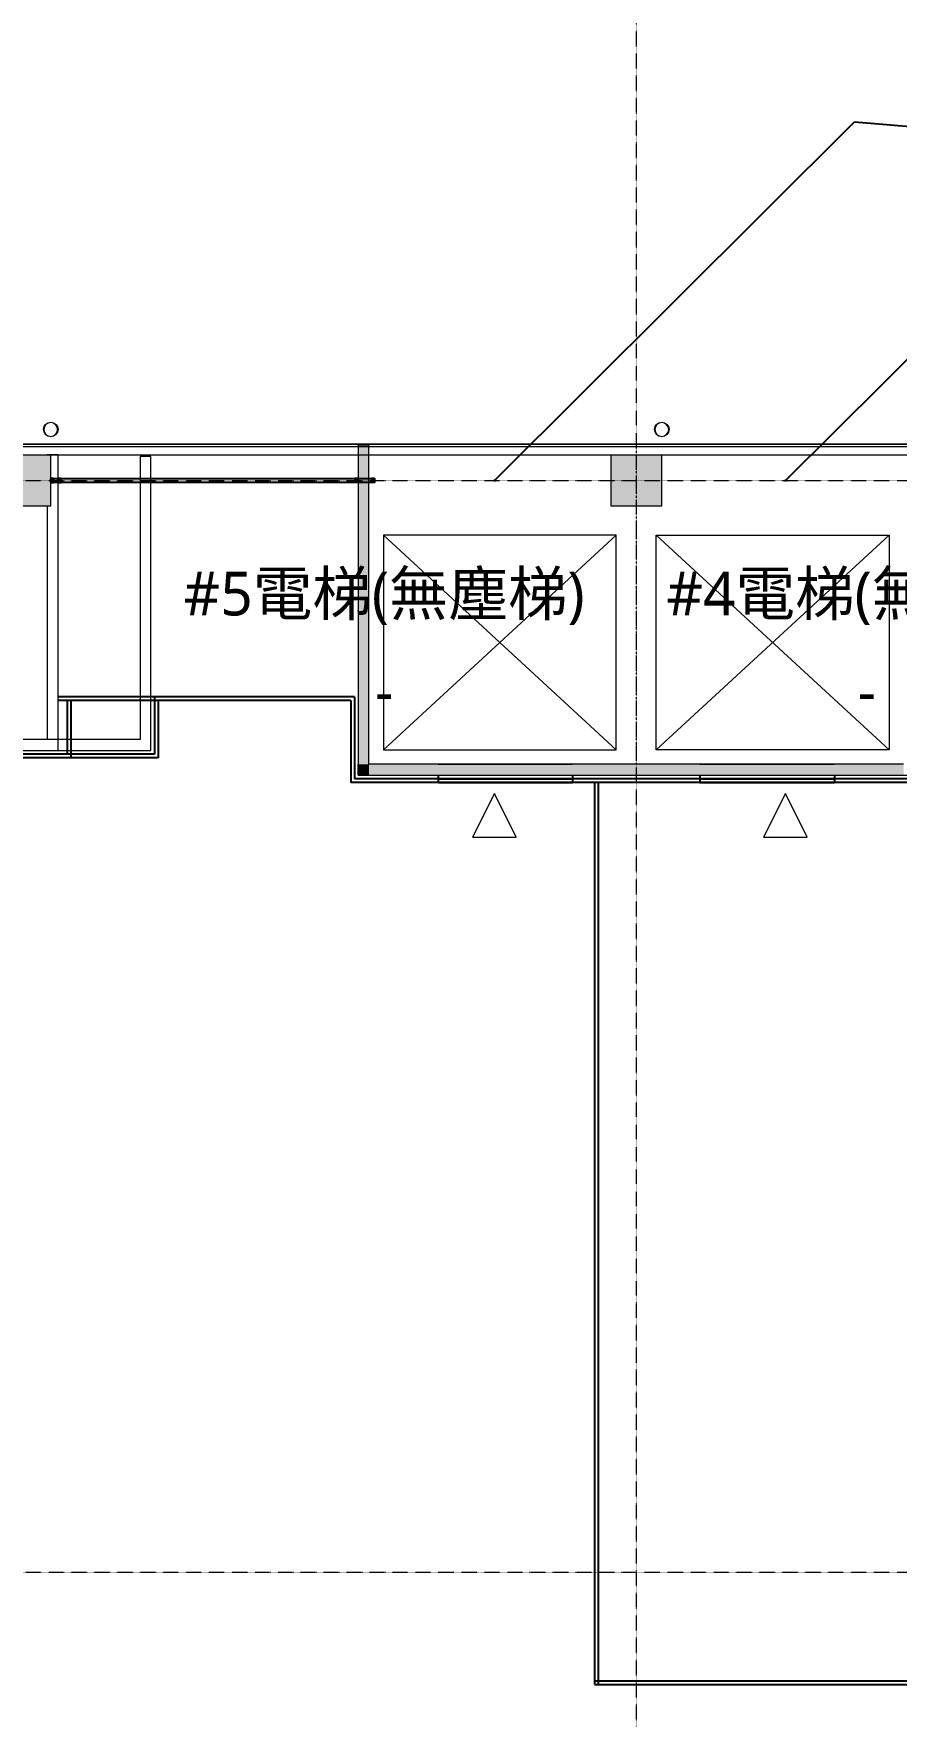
# Model space of a CAD drawing. Extents: x -32000 to 290600, y -29000 to 131250.
# Drawn here: x 184915 to 196775, y 73016 to 96139 of the extents above; entities that cross this region are included whole.
import ezdxf
from ezdxf.enums import TextEntityAlignment as Align

# ---------------------------------------------------------------- set-up
doc = ezdxf.new("R2010")
doc.units = 0
doc.header["$LTSCALE"] = 10
for name, pattern in [('H12PL3$0$JJP_三點線', [0.9, 0.3, -0.15, 0, -0.15, 0, -0.15, 0, -0.15]), ('H12PL3$0$TAI_虛線', [5.644, 2.822, -2.822]), ('XFDP30$0$HIDDEN2', [0.1875, 0.125, -0.0625]), ('XFM7P30ICA$0$H12PL3$0$JJP_三點線', [0.9, 0.3, -0.15, 0, -0.15, 0, -0.15, 0, -0.15]), ('XFM7P30ICA$0$H12PL3$0$TAI_虛線', [5.644, 2.822, -2.822]), ('XFM7P30ICA$0$XFDP30$0$HIDDEN2', [0.1875, 0.125, -0.0625])]:
    doc.linetypes.add(name, pattern=pattern)
for name, color, linetype in [('H12PL3$0$A-OBJE-2D', 252, 'Continuous'), ('H12PL3$0$A-OBJE-MEP', 252, 'Continuous'), ('H12PL3$0$A-WALL-EX', 252, 'Continuous'), ('H12PL3$0$A-WALL-IN', 252, 'Continuous'), ('H12PL3$0$A-ZONE', 252, 'Continuous'), ('H12PL3$0$S-COL', 252, 'Continuous'), ('H12PL3$0$S-GRID', 252, 'Continuous'), ('H12PL3$0$S-SLAB-SHOW', 252, 'Continuous'), ('XFDP30$0$A-Partition-Col (50K)', 1, 'Continuous'), ('XFDP30$0$A-W-P1S (50K)', 2, 'Continuous'), ('XFDP30$0$A-W-P1S (50K_Temporary)', 2, 'XFDP30$0$HIDDEN2'), ('XFDP30$0$A-W-R1 (Rockwool) (50K)', 2, 'Continuous'), ('XFM7P30ICA$0$H12PL3$0$A-OBJE-2D', 252, 'Continuous'), ('XFM7P30ICA$0$H12PL3$0$A-OBJE-MEP', 252, 'Continuous'), ('XFM7P30ICA$0$H12PL3$0$A-TEXT-修改說明', 252, 'Continuous'), ('XFM7P30ICA$0$H12PL3$0$A-WALL-EX', 252, 'Continuous'), ('XFM7P30ICA$0$H12PL3$0$A-WALL-IN', 252, 'Continuous'), ('XFM7P30ICA$0$H12PL3$0$Hattch', 252, 'Continuous'), ('XFM7P30ICA$0$H12PL3$0$S-COL', 252, 'Continuous'), ('XFM7P30ICA$0$H12PL3$0$S-GRID', 252, 'Continuous'), ('XFM7P30ICA$0$H12PL3$0$S-SLAB-SHOW', 252, 'Continuous'), ('XFM7P30ICA$0$XFDP30$0$A-Partition-Col (50K)', 1, 'Continuous'), ('XFM7P30ICA$0$XFDP30$0$A-W-P1S (50K)', 2, 'Continuous'), ('XFM7P30ICA$0$XFDP30$0$A-W-P1S (50K_Temporary)', 2, 'XFM7P30ICA$0$XFDP30$0$HIDDEN2'), ('XFM7P30ICA$0$XFDP30$0$A-W-R1 (Rockwool) (50K)', 2, 'Continuous')]:
    doc.layers.add(name, color=color, linetype=linetype)
doc.styles.add('H12PL3$0$Standard', font='', dxfattribs={"width": 0.8})
doc.styles.add('XFM7P30ICA$0$H12PL3$0$dim-txt', font='isocp.shx', dxfattribs={"width": 0.7, "bigfont": 'chineset.shx'})
doc.styles.get('H12PL3$0$Standard').set_extended_font_data('Microsoft JhengHei')
doc.dimstyles.new('XFM7P30ICA$0$H12PL3$0$ARCH-dim-200MM', dxfattribs={"dimscale": 200, "dimtxt": 0.3, "dimasz": 0.1, "dimexe": 0.1, "dimexo": 0.1, "dimgap": 0.05, "dimtad": 1, "dimdec": 0, "dimlfac": 10, "dimrnd": 0.5, "dimdsep": 46, "dimtxsty": 'XFM7P30ICA$0$H12PL3$0$dim-txt', "dimblk": 'XFM7P30ICA$0$H12PL3$0$_Dot', "dimcen": 2, "dimclrd": 256, "dimclre": 256, "dimclrt": 256, "dimadec": 0, "dimazin": 0, "dimtfac": 1, "dimtix": 1, "dimtmove": 2, "dimatfit": 3, "dimldrblk": 'XFM7P30ICA$0$H12PL3$0$_OBLIQUE', "dimfxl": 1, "dimtvp": 1, "dimtolj": 1, "dimarcsym": 0})

# ---------------------------------------------------------------- blocks, each defined once
blk = doc.blocks.new('XFDP30$0$TP1-50-Partition_Col-side')
blk.add_lwpolyline([(-2.5, -4), (-2.5, -3.9), (-2.6, -3.9), (-2.5, -3), (-2.5, -0.3), (-2.4, -0.2), (-0.7, -0.2), (-0.5, -0.2), (-0.1, -0.2), (0, -0.2), (0, -0.2), (0.5, -0.2), (0.6, -0.2), (2.4, -0.2), (2.5, -0.3), (2.5, -3), (2.6, -3.9), (2.5, -3.9), (2.5, -4), (2.7, -4), (2.7, 0), (-2.7, 0), (-2.7, -4)], close=True)
for points in [[(-1.6, -2.1), (-2.3, -2.1, 0.414213), (-2.4, -2.2), (-2.4, -3.6), (-2.5, -3.6), (-2.5, -2.2, -0.414213), (-2.3, -2), (-1.6, -2), (-1.6, -2.1)], [(1.6, -2.1), (2.3, -2.1, -0.414213), (2.4, -2.2), (2.4, -3.6), (2.5, -3.6), (2.5, -2.2, 0.414213), (2.3, -2), (1.6, -2), (1.6, -2.1)]]:
    blk.add_lwpolyline(points, format="xyb")
blk.add_lwpolyline([(2.2, -3.6), (-2.2, -3.6, -0.414214), (-2.3, -3.5), (-2.3, -2.6, -0.414214), (-2.2, -2.5), (-1.3, -2.5, 0.414214), (-1.1, -2.3), (-1.1, -2.2, 0.414214), (-1.3, -2.1), (-1.9, -2.1), (-1.9, -2.1), (-1.3, -2.1, -0.414214), (-1.2, -2.2), (-1.2, -2.3, -0.414214), (-1.3, -2.4), (-2.2, -2.4, 0.414214), (-2.4, -2.6), (-2.4, -3.5, 0.414214), (-2.2, -3.6), (2.2, -3.6, 0.414214), (2.4, -3.5), (2.4, -2.6, 0.414214), (2.2, -2.4), (1.3, -2.4, -0.414214), (1.2, -2.3), (1.2, -2.2, -0.414214), (1.3, -2.1), (1.9, -2.1), (1.9, -2.1), (1.3, -2.1, 0.414214), (1.1, -2.2), (1.1, -2.3, 0.414214), (1.3, -2.5), (2.2, -2.5, -0.414214), (2.3, -2.6), (2.3, -3.5, -0.414214)], format="xyb", close=True)
blk = doc.blocks.new('XFDP30')
at = {"layer": 'XFDP30$0$A-W-P1S (50K)'}
for p, q in [((189325, 87025, 0), (185250, 87025)), ((189275, 86975, 0), (185250, 86975)), ((185375, 86975, 0), (185375, 86240, 0)), ((185425, 86975, 0), (185425, 86190, 0)), ((189275, 86975), (189275, 85850, 0)), ((189325, 87025), (189325, 85900, 0)), ((185375, 86240, 0), (184350, 86240)), ((185425, 86190, 0), (184350, 86190)), ((190475, 85850, 0), (189275, 85850, 0)), ((190475, 85900, 0), (189325, 85900, 0)), ((190475, 85950), (190475, 85850)), ((192325, 85950), (192325, 85850)), ((194075, 85900), (192325, 85900, 0)), ((194075, 85850, 0), (192325, 85850, 0)), ((194075, 85950), (194075, 85850)), ((195925, 85950), (195925, 85850)), ((197075, 85900, 0), (195925, 85900, 0)), ((197125, 85850, 0), (195925, 85850, 0))]:
    blk.add_line(p, q, dxfattribs=at)
at = {"layer": 'XFDP30$0$A-W-P1S (50K)', "linetype": 'XFDP30$0$HIDDEN2'}
for p, q in [((190475, 85900), (192325, 85900)), ((190475, 85850), (192325, 85850)), ((194075, 85900), (195925, 85900)), ((194075, 85850), (195925, 85850))]:
    blk.add_line(p, q, dxfattribs=at)
at = {"layer": 'XFDP30$0$A-W-P1S (50K_Temporary)', "ltscale": 2}
for p, q in [((192625, 85850, 0), (192625, 73453, 0)), ((192675, 85850, 0), (192675, 73453, 0)), ((192625, 73503, 0), (236742, 73503, 0)), ((192625, 73453, 0), (236742, 73453))]:
    blk.add_line(p, q, dxfattribs=at)
at = {"layer": 'XFDP30$0$A-W-R1 (Rockwool) (50K)'}
for p, q in [((185250, 90025), (189375, 90025)), ((185250, 89975, 0), (189375, 89975, 0))]:
    blk.add_line(p, q, dxfattribs=at)
at = {"layer": 'XFDP30$0$A-Partition-Col (50K)', "yscale": 10, "zscale": 10}
for p, xscale, rotation in [((185250, 90000, 0), 10, 90), ((189375, 90000, 0), -10, 270)]:
    blk.add_blockref('XFDP30$0$TP1-50-Partition_Col-side', p, dxfattribs=dict(at, xscale=xscale, rotation=rotation))
blk = doc.blocks.new('H12PL3')
at = {"layer": 'H12PL3$0$A-OBJE-2D', "lineweight": 0}
for p, q in [((192925, 86300), (189725, 89250)), ((192925, 89250), (189725, 86300)), ((192925, 89250), (189725, 89250)), ((189725, 89250), (189725, 86300)), ((192925, 86300), (192925, 89250)), ((193475, 86300), (196675, 89250)), ((193475, 89250), (196675, 86300)), ((193475, 86300), (193475, 89250)), ((193475, 89250), (196675, 89250)), ((196675, 89250), (196675, 86300)), ((189725, 86300), (192925, 86300)), ((196675, 86300), (193475, 86300)), ((190475, 86100), (192325, 86100)), ((194075, 86100), (195925, 86100))]:
    blk.add_line(p, q, dxfattribs=at)
at = {"layer": 'H12PL3$0$A-OBJE-MEP', "lineweight": 0, "flags": 128}
for points in [[(185245, 90700, 1), (185055, 90700, 1)], [(193645, 90700, 1), (193455, 90700, 1)]]:
    blk.add_lwpolyline(points, format="xyb", close=True, dxfattribs=at)
at = {"layer": 'H12PL3$0$A-OBJE-MEP', "lineweight": 0}
for centre in [(185150, 90700), (193550, 90700)]:
    blk.add_circle(centre, 100, dxfattribs=at)
at = {"layer": 'H12PL3$0$A-WALL-EX', "lineweight": 0}
blk.add_line((157400, 90465), (237400, 90465), dxfattribs=at)
at = {"layer": 'H12PL3$0$A-WALL-EX', "lineweight": 0, "flags": 128}
for points in [[(151700, 90500), (243600, 90500)], [(157380, 90500), (237360, 90500)], [(157380, 90500), (237360, 90500)], [(157380, 90500), (237360, 90500)], [(157380, 90500), (237360, 90500)], [(237400, 90500), (157400, 90500)], [(157400, 90350), (237400, 90350)]]:
    blk.add_lwpolyline(points, dxfattribs=at)
at = {"layer": 'H12PL3$0$A-WALL-IN', "lineweight": 0, "flags": 128}
for points in [[(189525, 90482.5), (189375, 90482.5)], [(189375, 90482.5), (189375, 86100)], [(189525, 86100), (189525, 90482.5)], [(185250, 90350), (185100, 90350)], [(185250, 86440), (185250, 90350)], [(185100, 89650), (185100, 86440)], [(184350, 86290), (185250, 86290)], [(185100, 86440), (184662.5, 86440)], [(185250, 86290), (185250, 86440)], [(189375, 85950), (189375, 86100)], [(196875, 86100), (189525, 86100)], [(189375, 85950), (197025, 85950)]]:
    blk.add_lwpolyline(points, dxfattribs=at)
at = {"layer": 'H12PL3$0$S-COL', "lineweight": 0, "flags": 128}
for points in [[(184450, 90350), (184450, 89650), (185150, 89650), (185150, 90350)], [(192850, 90350), (192850, 89650), (193550, 89650), (193550, 90350)]]:
    blk.add_lwpolyline(points, dxfattribs=at)
at = {"layer": 'H12PL3$0$S-GRID', "linetype": 'H12PL3$0$JJP_三點線', "lineweight": 0}
for p, q in [((193200, 128250), (193200, -28000)), ((-29000, 90000), (289600, 90000)), ((-29000, 75000), (289600, 75000))]:
    blk.add_line(p, q, dxfattribs=at)
at = {"layer": 'H12PL3$0$S-SLAB-SHOW', "linetype": 'H12PL3$0$TAI_虛線', "lineweight": 0}
blk.add_lwpolyline([(193200, 90465), (193200, 86100)], dxfattribs=at)
blk.add_blockref('XFDP30', (0, 0))
at = {"layer": 'H12PL3$0$A-ZONE', "style": 'H12PL3$0$Standard'}
for s, p in [('#5電梯(無塵梯)', (189732.47, 88744.68)), ('#4電梯(無塵梯)', (196369.12, 88744.68)), ('-', (189732.47, 87402.03)), ('-', (196369.12, 87402.03))]:
    blk.add_text(s, height=600, dxfattribs=at).set_placement(p, align=Align.TOP_CENTER)
blk = doc.blocks.new('XFM7P30ICA$0$XFDP30$0$TP1-50-Partition_Col-side')
blk.add_lwpolyline([(-2.5, -4), (-2.5, -3.9), (-2.6, -3.9), (-2.5, -3), (-2.5, -0.3), (-2.4, -0.2), (-0.7, -0.2), (-0.5, -0.2), (-0.1, -0.2), (0, -0.2), (0, -0.2), (0.5, -0.2), (0.6, -0.2), (2.4, -0.2), (2.5, -0.3), (2.5, -3), (2.6, -3.9), (2.5, -3.9), (2.5, -4), (2.7, -4), (2.7, 0), (-2.7, 0), (-2.7, -4)], close=True)
for points in [[(-1.6, -2.1), (-2.3, -2.1, 0.414213), (-2.4, -2.2), (-2.4, -3.6), (-2.5, -3.6), (-2.5, -2.2, -0.414213), (-2.3, -2), (-1.6, -2), (-1.6, -2.1)], [(1.6, -2.1), (2.3, -2.1, -0.414213), (2.4, -2.2), (2.4, -3.6), (2.5, -3.6), (2.5, -2.2, 0.414213), (2.3, -2), (1.6, -2), (1.6, -2.1)]]:
    blk.add_lwpolyline(points, format="xyb")
blk.add_lwpolyline([(2.2, -3.6), (-2.2, -3.6, -0.414214), (-2.3, -3.5), (-2.3, -2.6, -0.414214), (-2.2, -2.5), (-1.3, -2.5, 0.414214), (-1.1, -2.3), (-1.1, -2.2, 0.414214), (-1.3, -2.1), (-1.9, -2.1), (-1.9, -2.1), (-1.3, -2.1, -0.414214), (-1.2, -2.2), (-1.2, -2.3, -0.414214), (-1.3, -2.4), (-2.2, -2.4, 0.414214), (-2.4, -2.6), (-2.4, -3.5, 0.414214), (-2.2, -3.6), (2.2, -3.6, 0.414214), (2.4, -3.5), (2.4, -2.6, 0.414214), (2.2, -2.4), (1.3, -2.4, -0.414214), (1.2, -2.3), (1.2, -2.2, -0.414214), (1.3, -2.1), (1.9, -2.1), (1.9, -2.1), (1.3, -2.1, 0.414214), (1.1, -2.2), (1.1, -2.3, 0.414214), (1.3, -2.5), (2.2, -2.5, -0.414214), (2.3, -2.6), (2.3, -3.5, -0.414214)], format="xyb", close=True)
blk = doc.blocks.new('XFM7P30ICA$0$XFDP30')
at = {"layer": 'XFM7P30ICA$0$XFDP30$0$A-W-P1S (50K)'}
for p, q in [((186578, 87025), (186578, 86240, 0)), ((189325, 87025, 0), (186578, 87025)), ((186628, 86975), (186628, 86190, 0)), ((189275, 86975, 0), (186628, 86975)), ((189275, 86975), (189275, 85850, 0)), ((189325, 87025), (189325, 85900, 0)), ((186578, 86240, 0), (184390, 86240)), ((186628, 86190, 0), (184390, 86190)), ((197125, 85850, 0), (189275, 85850, 0)), ((197075, 85900, 0), (189325, 85900, 0))]:
    blk.add_line(p, q, dxfattribs=at)
at = {"layer": 'XFM7P30ICA$0$XFDP30$0$A-W-P1S (50K_Temporary)'}
for p, q in [((192625, 85850, 0), (192625, 73453, 0)), ((192675, 85850, 0), (192675, 73453, 0)), ((192625, 73503, 0), (236742, 73503, 0)), ((192625, 73453, 0), (236742, 73453))]:
    blk.add_line(p, q, dxfattribs=at)
at = {"layer": 'XFM7P30ICA$0$XFDP30$0$A-W-R1 (Rockwool) (50K)'}
for p, q in [((185150, 90025, 0), (189600, 90025, 0)), ((185150, 89975, 0), (189600, 89975, 0))]:
    blk.add_line(p, q, dxfattribs=at)
at = {"layer": 'XFM7P30ICA$0$XFDP30$0$A-Partition-Col (50K)', "yscale": 10, "zscale": 10}
for p, xscale, rotation in [((185150, 90000, 0), 10, 90), ((189600, 90000, 0), -10, 270)]:
    blk.add_blockref('XFM7P30ICA$0$XFDP30$0$TP1-50-Partition_Col-side', p, dxfattribs=dict(at, xscale=xscale, rotation=rotation))
blk = doc.blocks.new('XFM7P30ICA$0$H12PL3$0$_Dot')
at = {"color": 0, "linetype": 'ByBlock', "lineweight": -2}
blk.add_line((-0.5, 0), (-1, 0), dxfattribs=at)
at = {"color": 0, "linetype": 'ByBlock', "const_width": 0.5}
blk.add_lwpolyline([(-0.25, 0, 1), (0.25, 0, 1)], format="xyb", close=True, dxfattribs=at)
blk = doc.blocks.new('XFM7P30ICA$0$H12PL3$0$_OBLIQUE')
at = {"color": 0, "linetype": 'ByBlock', "lineweight": -2}
blk.add_line((-0.5, -0.5), (0.5, 0.5), dxfattribs=at)
blk = doc.blocks.new('XFM7P30ICA$0$H12PL3')
at = {"layer": 'XFM7P30ICA$0$H12PL3$0$Hattch', "linetype": 'Continuous', "lineweight": 0}
for points in [[(189525, 86100), (189525, 90482.5), (189375, 90482.5), (189375, 86100)], [(184450, 89650), (185150, 89650), (185150, 90350), (184450, 90350)], [(192850, 89650), (193550, 89650), (193550, 90350), (192850, 90350)], [(189525, 86100), (189375, 86100), (189375, 85950)], [(189525, 86100), (189375, 85950), (189525, 85950)], [(196875, 86100), (189525, 86100), (189525, 85950), (196875, 85950)]]:
    blk.add_hatch(color=256, dxfattribs=at).paths.add_polyline_path(points)
at = {"layer": 'XFM7P30ICA$0$H12PL3$0$A-OBJE-2D', "lineweight": 0}
for p, q in [((192925, 86300), (189725, 89250)), ((192925, 89250), (189725, 86300)), ((192925, 89250), (189725, 89250)), ((189725, 89250), (189725, 86300)), ((192925, 86300), (192925, 89250)), ((193475, 86300), (196675, 89250)), ((193475, 89250), (196675, 86300)), ((193475, 86300), (193475, 89250)), ((193475, 89250), (196675, 89250)), ((196675, 89250), (196675, 86300)), ((189725, 86300), (192925, 86300)), ((196675, 86300), (193475, 86300))]:
    blk.add_line(p, q, dxfattribs=at)
at = {"layer": 'XFM7P30ICA$0$H12PL3$0$A-OBJE-MEP', "lineweight": 0, "flags": 128}
for points in [[(185245, 90700, 1), (185055, 90700, 1)], [(193645, 90700, 1), (193455, 90700, 1)]]:
    blk.add_lwpolyline(points, format="xyb", close=True, dxfattribs=at)
at = {"layer": 'XFM7P30ICA$0$H12PL3$0$A-OBJE-MEP', "lineweight": 0}
for centre in [(185150, 90700), (193550, 90700)]:
    blk.add_circle(centre, 100, dxfattribs=at)
at = {"layer": 'XFM7P30ICA$0$H12PL3$0$A-WALL-EX', "lineweight": 0}
blk.add_line((157400, 90465), (237400, 90465), dxfattribs=at)
at = {"layer": 'XFM7P30ICA$0$H12PL3$0$A-WALL-EX', "lineweight": 0, "flags": 128}
for points in [[(237400, 90500), (157400, 90500)], [(157400, 90350), (237400, 90350)]]:
    blk.add_lwpolyline(points, dxfattribs=at)
at = {"layer": 'XFM7P30ICA$0$H12PL3$0$A-WALL-IN', "lineweight": 0, "flags": 128}
for points in [[(189525, 90482.5), (189375, 90482.5)], [(189375, 90482.5), (189375, 86100)], [(189525, 86100), (189525, 90482.5)], [(186528.13, 90330), (186378.13, 90330)], [(186378.13, 90330), (186378.13, 86440)], [(186528.13, 86440), (186528.13, 90330)], [(184350, 86290), (186528.13, 86290)], [(186378.13, 86440), (184662.5, 86440)], [(186528.13, 86290), (186528.13, 86440)], [(189375, 85950), (189375, 86100)], [(196875, 86100), (189525, 86100)], [(189375, 85950), (197025, 85950)]]:
    blk.add_lwpolyline(points, dxfattribs=at)
at = {"layer": 'XFM7P30ICA$0$H12PL3$0$Hattch', "lineweight": 0, "flags": 128}
for points in [[(190950, 85100), (191550, 85100), (191250, 85700)], [(194950, 85100), (195550, 85100), (195250, 85700)]]:
    blk.add_lwpolyline(points, close=True, dxfattribs=at)
at = {"layer": 'XFM7P30ICA$0$H12PL3$0$S-COL', "lineweight": 0, "flags": 128}
for points in [[(184450, 90350), (184450, 89650), (185150, 89650), (185150, 90350)], [(192850, 90350), (192850, 89650), (193550, 89650), (193550, 90350)]]:
    blk.add_lwpolyline(points, dxfattribs=at)
at = {"layer": 'XFM7P30ICA$0$H12PL3$0$S-GRID', "linetype": 'XFM7P30ICA$0$H12PL3$0$JJP_三點線', "lineweight": 0}
for p, q in [((193200, 128250), (193200, -28000)), ((-29000, 90000), (289600, 90000)), ((-29000, 75000), (289600, 75000))]:
    blk.add_line(p, q, dxfattribs=at)
at = {"layer": 'XFM7P30ICA$0$H12PL3$0$S-SLAB-SHOW', "linetype": 'XFM7P30ICA$0$H12PL3$0$TAI_虛線', "lineweight": 0}
blk.add_lwpolyline([(193200, 90465), (193200, 86100)], dxfattribs=at)
blk.add_blockref('XFM7P30ICA$0$XFDP30', (0, 0))
at = {"layer": 'XFM7P30ICA$0$H12PL3$0$A-TEXT-修改說明', "lineweight": 0, "annotation_type": 0, "has_hookline": 1, "hookline_direction": 0, "text_width": 4626.55}
for points in [[(191250, 90000), (196199.75, 94925.93), (200616.68, 94565.31)], [(195250, 90000), (198232.36, 92958.55), (200616.68, 92597.93)]]:
    blk.add_leader(points, dimstyle='XFM7P30ICA$0$H12PL3$0$ARCH-dim-200MM', dxfattribs=at)
blk = doc.blocks.new('XFM7P30ICA')
for name in ['XFM7P30ICA$0$H12PL3', 'XFM7P30ICA$0$XFDP30']:
    blk.add_blockref(name, (0, 0))

msp = doc.modelspace()

# ---------------------------------------------------------------- block references
for name in ['H12PL3', 'XFM7P30ICA']:
    msp.add_blockref(name, (0, 0))

doc.saveas('drawing.dxf')
